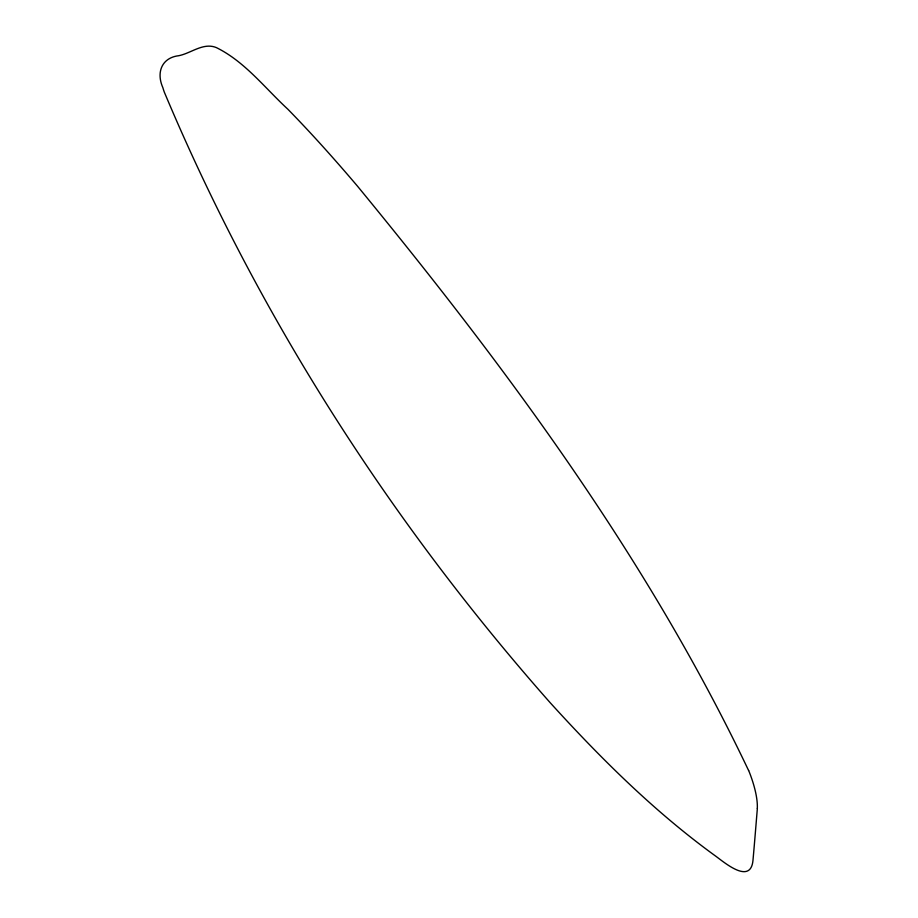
<?xml version="1.0" encoding="UTF-8"?>
<svg xmlns="http://www.w3.org/2000/svg" width="918" height="918" viewBox="0 0 918 918"><rect width="100%" height="100%" fill="white"/><g stroke="black" fill="none" stroke-linecap="round" stroke-linejoin="round"><path stroke-width="1.38" d="M757.361 808.402C755.904 825.879 754.516 843.39 752.932 860.855C750.327 884.355 725.3 863.23 715.948 856.322C654.775 812.074 600.934 758.566 550.272 702.809C390.219 521.734 257.832 315.012 164.265 92.018A66.67 24.717 52 0 1 162.842 87.6C156.026 72.224 161.935 57.685 178.723 55.711C191.151 53.29 203.394 42.148 216.464 47.644C244.922 61.69 264.854 87.99 287.827 109.185C311.994 133.925 335.036 159.721 357.412 186.079C506.162 367.177 647.649 558.087 748.595 770.5M748.686 770.523A62.344 20.242 62.9 0 1 757.304 808.322"/></g></svg>
